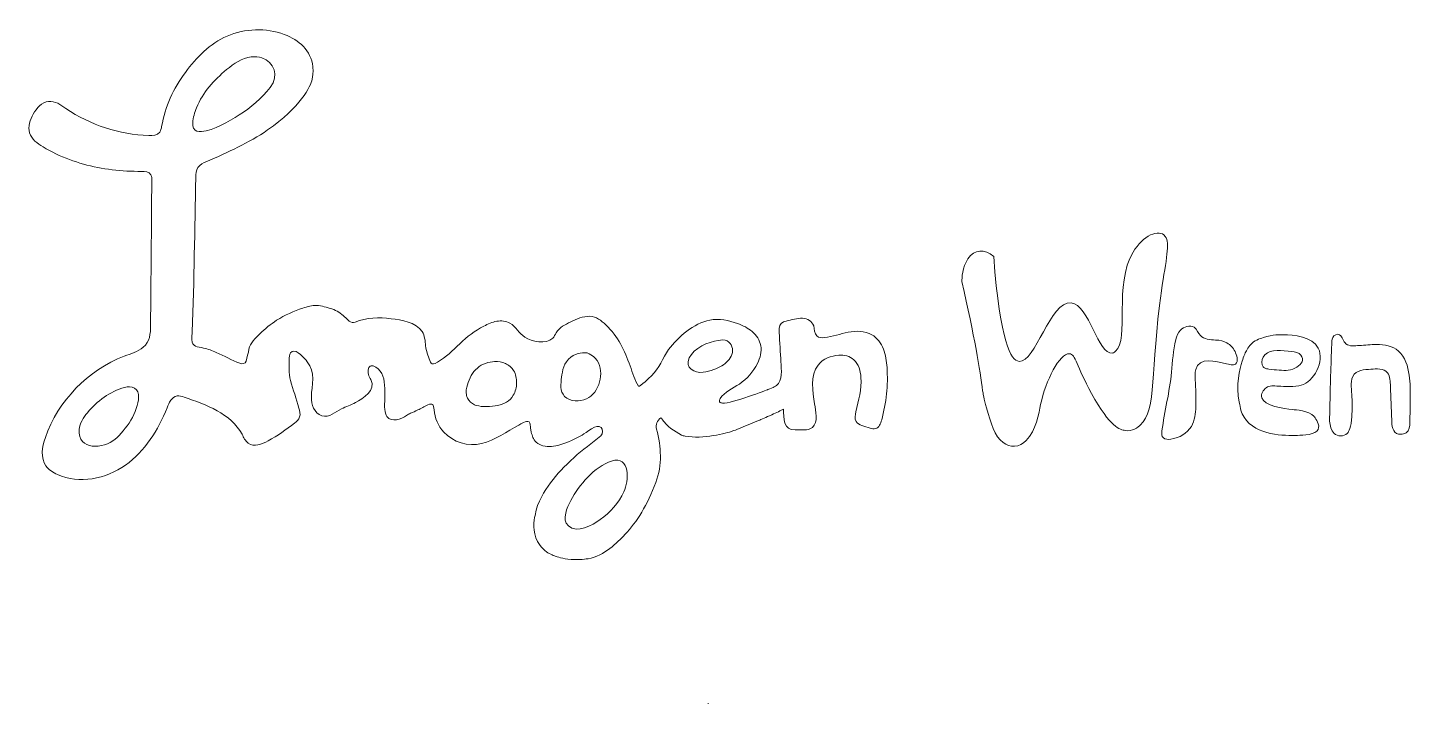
# Model space of a CAD drawing. Header units: millimetres. Extents: x 29 to 145, y 7 to 64.
import ezdxf

# ---------------------------------------------------------------- set-up
doc = ezdxf.new("R2010")
doc.units = ezdxf.units.MM

msp = doc.modelspace()

# ---------------------------------------------------------------- linework, layer by layer
at = {"lineweight": 5}
for p, q in [((85.95, 6.6), (85.99, 6.6)), ((85.99, 6.6), (85.95, 6.6))]:
    msp.add_line(p, q, dxfattribs=at)
for points, knots in [([(70.88, 30.33), (70.65, 30.49), (70.18, 30.15), (70.02, 30.07), (69, 29.51), (68.03, 28.79), (66.88, 28.51), (65.75, 28.24), (64.47, 28.62), (63.69, 29.48), (63.22, 29.99), (62.92, 30.66), (62.87, 31.35), (62.84, 31.79), (62.78, 31.95), (62.34, 31.77), (62.05, 31.65), (61.78, 31.47), (61.5, 31.34), (61.3, 31.24), (61.1, 31.15), (60.89, 31.06), (60.77, 31), (60.64, 30.96), (60.54, 30.88), (60.14, 30.57), (59.26, 30.25), (58.9, 30.78), (58.78, 30.95), (58.74, 31.17), (58.72, 31.39), (58.62, 32.44), (59.11, 34.57), (57.74, 35.05), (57.64, 35.08), (57.5, 35.07), (57.42, 34.99), (57.38, 34.95), (57.36, 34.89), (57.34, 34.83), (57.25, 34.51), (57.38, 34.17), (57.53, 33.9), (58.03, 33.01), (56.9, 32.31), (56.25, 31.97), (55.87, 31.76), (55.46, 31.62), (55.07, 31.44), (54.54, 31.18), (54.05, 30.65), (53.4, 30.86), (52.77, 31.06), (52.51, 31.82), (52.53, 32.42), (52.57, 33.43), (52.9, 34.54), (52.19, 35.41), (51.95, 35.69), (51.32, 36.48), (50.9, 36.26), (50.71, 36.16), (50.68, 35.94), (50.67, 35.74), (50.66, 35.07), (50.58, 34.47), (50.78, 33.82), (51.01, 33.05), (51.24, 32.27), (51.47, 31.5), (51.55, 31.25), (51.62, 30.99), (51.54, 30.75), (51.47, 30.53), (51.29, 30.37), (51.11, 30.23), (50.41, 29.67), (49.67, 29.17), (48.89, 28.73), (48.37, 28.44), (47.68, 28.19), (47.2, 28.54), (46.96, 28.73), (46.83, 29.02), (46.69, 29.29), (45.74, 31.04), (43.68, 31.8), (41.8, 32.42), (41.61, 32.49), (41.41, 32.55), (41.21, 32.52), (40.76, 32.45), (40.53, 31.95), (40.37, 31.53), (39.62, 29.65), (38.51, 27.86), (36.86, 26.69), (35.21, 25.52), (32.96, 25.07), (31.12, 25.9), (30.75, 26.07), (30.39, 26.29), (30.16, 26.62), (29.68, 27.3), (29.84, 28.23), (30.11, 29.01), (31.19, 32.13), (33.69, 34.69), (36.76, 35.88), (37.31, 36.09), (37.9, 36.25), (38.35, 36.63), (38.91, 37.1), (38.98, 37.77), (38.98, 38.46), (39.01, 42.55), (39.05, 46.64), (39.08, 50.73), (39.08, 50.88), (39.08, 51.04), (39.01, 51.17), (38.83, 51.49), (38.51, 51.46), (38.2, 51.46), (37.79, 51.46), (37.39, 51.47), (36.99, 51.49), (36.16, 51.53), (35.33, 51.63), (34.52, 51.79), (32.9, 52.11), (31.33, 52.67), (29.92, 53.52), (29.43, 53.81), (28.94, 54.17), (28.78, 54.71), (28.62, 55.24), (28.82, 55.81), (29.09, 56.29), (29.37, 56.8), (29.8, 57.3), (30.38, 57.36), (30.92, 57.42), (31.4, 57.07), (31.85, 56.76), (33.9, 55.37), (36.35, 54.57), (38.83, 54.48), (39.16, 54.47), (39.56, 54.5), (39.75, 54.77), (39.85, 54.91), (39.88, 55.08), (39.91, 55.25), (40.21, 56.9), (40.9, 58.47), (41.91, 59.81), (42.83, 61.04), (44, 62.24), (45.43, 62.87), (46.94, 63.52), (48.7, 63.58), (50.25, 63.01), (51.49, 62.55), (52.49, 61.64), (52.66, 60.29), (52.66, 60.29), (52.72, 59.77), (52.61, 59.23), (52.49, 58.63), (51.59, 56.86), (48.84, 54.95), (47.25, 53.85), (45.48, 53.06), (43.71, 52.29), (43.43, 52.17), (43.14, 52.04), (42.97, 51.79), (42.81, 51.54), (42.8, 51.23), (42.79, 50.94), (42.69, 46.6), (42.66, 42.27), (42.48, 37.93), (42.47, 37.72), (42.46, 37.5), (42.46, 37.28), (42.46, 36.64), (42.95, 36.67), (43.45, 36.56), (43.81, 36.48), (44.17, 36.35), (44.51, 36.2), (45.18, 35.91), (45.82, 35.53), (46.51, 35.28), (46.73, 35.2), (46.95, 35.22), (47.03, 35.47), (47.12, 35.8), (47.21, 36.13), (47.27, 36.47), (47.37, 36.99), (47.84, 37.41), (48.2, 37.76), (48.63, 38.19), (49.1, 38.57), (49.6, 38.9), (50.29, 39.34), (51.04, 39.69), (51.82, 39.93), (52.19, 40.04), (52.6, 40.18), (52.98, 40.15), (53.4, 40.13), (53.85, 39.98), (54.26, 39.86), (54.67, 39.73), (55.02, 39.48), (55.33, 39.2), (55.58, 38.98), (55.84, 38.59), (56.23, 38.75), (57.17, 39.15), (58.25, 39.17), (59.25, 39.04), (60.18, 38.92), (61.29, 38.76), (61.88, 37.95), (61.99, 37.8), (62.03, 37.59), (62.08, 37.41), (62.11, 37.29), (62.12, 37.17), (62.13, 37.05), (62.15, 36.63), (62.25, 36.22), (62.39, 35.82), (62.55, 35.34), (62.62, 35.05), (63.16, 35.36), (63.9, 35.79), (64.44, 36.35), (65.04, 36.93), (65.65, 37.52), (66.33, 38.02), (67.07, 38.41), (67.41, 38.59), (67.77, 38.75), (68.15, 38.82), (68.52, 38.89), (68.93, 38.85), (69.26, 38.66), (69.78, 38.37), (70.03, 37.79), (70.53, 37.48), (71.1, 37.12), (72.32, 36.83), (72.87, 37.39), (73, 37.52), (73.07, 37.69), (73.16, 37.85), (73.44, 38.34), (73.91, 38.52), (74.39, 38.77), (74.88, 39.03), (75.43, 39.25), (75.99, 39.24), (76.55, 39.23), (76.95, 38.88), (77.35, 38.51), (78.39, 37.55), (78.92, 36.35), (79.4, 35.05), (79.61, 34.46), (79.75, 33.87), (80.11, 33.35), (80.18, 33.25), (81.12, 34.15), (81.2, 34.22), (81.87, 34.84), (82.12, 35.71), (82.64, 36.43), (83.42, 37.51), (84.78, 38.66), (86.11, 38.92), (86.9, 39.07), (87.72, 38.91), (88.46, 38.63), (88.91, 38.46), (89.34, 38.25), (89.69, 37.95), (90.05, 37.64), (90.33, 37.23), (90.41, 36.76), (90.51, 36.25), (90.36, 35.73), (90.13, 35.27), (89.78, 34.57), (89.25, 33.97), (88.61, 33.53), (88.04, 33.15), (87.35, 32.88), (86.99, 32.3), (86.94, 32.22), (86.89, 32.11), (86.94, 32.03), (86.99, 31.95), (87.09, 31.93), (87.18, 31.92), (87.95, 31.87), (91.01, 33.06), (91.01, 33.06), (91.47, 33.25), (91.7, 33.32), (91.89, 33.57), (92.29, 34.11), (92.11, 35.05), (92.09, 35.67), (92.05, 36.51), (91.97, 37.36), (91.97, 38.2), (91.97, 38.59), (92.21, 38.76), (92.56, 38.84), (92.99, 38.95), (93.49, 39.1), (93.94, 39.07), (94.34, 39.05), (94.74, 38.83), (94.87, 38.43), (94.96, 38.14), (94.91, 37.79), (95.13, 37.58), (95.3, 37.42), (95.56, 37.42), (95.79, 37.45), (96.47, 37.53), (97.11, 37.77), (97.78, 37.89), (98.45, 38.02), (99.17, 38.03), (99.76, 37.69), (100.22, 37.42), (100.55, 36.97), (100.75, 36.48), (100.94, 35.98), (101.01, 35.45), (101.05, 34.92), (101.15, 33.43), (100.99, 31.94), (100.6, 30.5), (100.52, 30.2), (100.38, 29.85), (100.07, 29.77), (99.93, 29.73), (99.77, 29.76), (99.63, 29.8), (99.39, 29.87), (99.16, 29.94), (98.92, 30.04), (98.74, 30.11), (98.56, 30.2), (98.45, 30.37), (98.3, 30.61), (98.36, 30.92), (98.43, 31.19), (98.66, 32.14), (98.91, 33.11), (98.85, 34.09), (98.81, 34.64), (98.66, 35.22), (98.25, 35.58), (97.91, 35.88), (97.44, 36), (96.99, 35.97), (96.34, 35.92), (95.64, 35.66), (95.24, 35.13), (94.55, 34.24), (94.8, 32.88), (94.95, 31.85), (95.03, 31.26), (95.28, 30.34), (94.76, 29.87), (94.38, 29.53), (93.76, 29.72), (93.3, 29.67), (92.33, 29.57), (92.33, 30.7), (92.32, 31.41), (92.08, 31.29), (91.74, 31.12), (91.34, 30.94), (90.84, 30.71), (90.46, 30.55), (90.22, 30.45), (88.87, 29.89), (88.2, 29.61), (88.06, 29.57), (87.47, 29.37), (85.56, 28.86), (84.03, 29.14), (83.93, 29.16), (83.82, 29.18), (83.73, 29.23), (83.1, 29.56), (82.51, 29.94), (82.11, 30.55), (82.08, 30.59), (82.04, 30.63), (81.99, 30.68), (81.67, 30.43), (81.53, 30.13), (81.63, 29.72), (82.01, 28.19), (82.13, 26.73), (81.56, 25.23), (80.86, 23.34), (79.97, 21.89), (78.96, 20.84), (78.31, 20.16), (77.24, 19.04), (75.85, 18.8), (75.5, 18.74), (74.87, 18.69), (74.15, 18.77), (73.5, 18.85), (73.13, 18.99), (73.02, 19.04), (72.76, 19.14), (72.43, 19.28), (72.09, 19.59), (72.06, 19.62), (71.79, 19.88), (71.59, 20.25), (71.15, 21.08), (71.3, 22.02), (71.38, 22.45), (71.59, 23.64), (72.16, 24.45), (72.7, 25.21), (73.23, 25.95), (73.84, 26.55), (74.67, 27.33), (75.39, 28), (76.19, 28.55), (76.93, 29.17), (77.12, 29.33), (77.11, 29.7), (76.95, 29.87), (76.62, 30.25), (75.66, 29.4), (75.36, 29.23), (74.76, 28.89), (74.14, 28.59), (73.48, 28.4), (73.01, 28.27), (72.51, 28.19), (72.05, 28.32), (71.82, 28.39), (71.64, 28.49), (71.49, 28.62), (71.22, 28.87), (71.14, 29.19), (71.07, 29.47), (70.93, 30), (71.03, 30.22), (70.88, 30.33)], [0, 0, 0, 0, 1, 1, 1, 2, 2, 2, 3, 3, 3, 4, 4, 4, 5, 5, 5, 6, 6, 6, 7, 7, 7, 8, 8, 8, 9, 9, 9, 10, 10, 10, 11, 11, 11, 12, 12, 12, 13, 13, 13, 14, 14, 14, 15, 15, 15, 16, 16, 16, 17, 17, 17, 18, 18, 18, 19, 19, 19, 20, 20, 20, 21, 21, 21, 22, 22, 22, 23, 23, 23, 24, 24, 24, 25, 25, 25, 26, 26, 26, 27, 27, 27, 28, 28, 28, 29, 29, 29, 30, 30, 30, 31, 31, 31, 32, 32, 32, 33, 33, 33, 34, 34, 34, 35, 35, 35, 36, 36, 36, 37, 37, 37, 38, 38, 38, 39, 39, 39, 40, 40, 40, 41, 41, 41, 42, 42, 42, 43, 43, 43, 44, 44, 44, 45, 45, 45, 46, 46, 46, 47, 47, 47, 48, 48, 48, 49, 49, 49, 50, 50, 50, 51, 51, 51, 52, 52, 52, 53, 53, 53, 54, 54, 54, 55, 55, 55, 56, 56, 56, 57, 57, 57, 58, 58, 58, 59, 59, 59, 60, 60, 60, 61, 61, 61, 62, 62, 62, 63, 63, 63, 64, 64, 64, 65, 65, 65, 66, 66, 66, 67, 67, 67, 68, 68, 68, 69, 69, 69, 70, 70, 70, 71, 71, 71, 72, 72, 72, 73, 73, 73, 74, 74, 74, 75, 75, 75, 76, 76, 76, 77, 77, 77, 78, 78, 78, 79, 79, 79, 80, 80, 80, 81, 81, 81, 82, 82, 82, 83, 83, 83, 84, 84, 84, 85, 85, 85, 86, 86, 86, 87, 87, 87, 88, 88, 88, 89, 89, 89, 90, 90, 90, 91, 91, 91, 92, 92, 92, 93, 93, 93, 94, 94, 94, 95, 95, 95, 96, 96, 96, 97, 97, 97, 98, 98, 98, 99, 99, 99, 100, 100, 100, 101, 101, 101, 102, 102, 102, 103, 103, 103, 104, 104, 104, 105, 105, 105, 106, 106, 106, 107, 107, 107, 108, 108, 108, 109, 109, 109, 110, 110, 110, 111, 111, 111, 112, 112, 112, 113, 113, 113, 114, 114, 114, 115, 115, 115, 116, 116, 116, 117, 117, 117, 118, 118, 118, 119, 119, 119, 120, 120, 120, 121, 121, 121, 122, 122, 122, 123, 123, 123, 124, 124, 124, 125, 125, 125, 126, 126, 126, 127, 127, 127, 128, 128, 128, 129, 129, 129, 130, 130, 130, 131, 131, 131, 132, 132, 132, 133, 133, 133, 134, 134, 134, 135, 135, 135, 136, 136, 136, 137, 137, 137, 138, 138, 138, 139, 139, 139, 140, 140, 140, 141, 141, 141, 142, 142, 142, 143, 143, 143, 144, 144, 144, 145, 145, 145, 146, 146, 146, 147, 147, 147, 148, 148, 148, 149, 149, 149, 150, 150, 150, 151, 151, 151, 152, 152, 152, 153, 153, 153, 154, 154, 154, 155, 155, 155, 156, 156, 156, 156]), ([(48.36, 61.03), (48.09, 61.11), (47.79, 61.15), (47.47, 61.11), (46.68, 61.01), (46, 60.55), (45.39, 60.04), (44.32, 59.15), (43.39, 58.14), (42.85, 56.83), (42.69, 56.42), (42.56, 56), (42.53, 55.56), (42.52, 55.4), (42.53, 55.23), (42.61, 55.09), (42.73, 54.87), (43.01, 54.78), (43.26, 54.81), (44.31, 54.92), (45.57, 55.67), (46.45, 56.22), (47.44, 56.84), (48.33, 57.62), (49.06, 58.54), (49.87, 59.55), (49.37, 60.69), (48.36, 61.03)], [0, 0, 0, 0, 1, 1, 1, 2, 2, 2, 3, 3, 3, 4, 4, 4, 5, 5, 5, 6, 6, 6, 7, 7, 7, 8, 8, 8, 9, 9, 9, 9]), ([(118.29, 32.72), (117, 35.07), (116.95, 36.05), (116.42, 36.08), (115.6, 36.13), (114.42, 33.82), (114, 31.81), (113.85, 31.09), (113.6, 29.59), (112.79, 28.76), (112.21, 28.16), (111.4, 28.16), (110.83, 28.59), (110.11, 29.11), (109.8, 30.23), (109.43, 31.53), (109.23, 32.25), (109.13, 32.82), (109.11, 32.95), (108.89, 34.72), (108.42, 37.52), (107.36, 42.17), (107.36, 42.41), (107.39, 43.39), (107.87, 44.09), (108.4, 44.88), (109.29, 44.98), (110.04, 44.27), (110.59, 37.03), (111.48, 35.51), (112.18, 35.44), (113.55, 35.3), (114.81, 40.58), (116.56, 40.38), (118.09, 40.2), (118.85, 35.95), (120.04, 36.14), (120.06, 36.15), (120.17, 36.15), (120.32, 36.29), (121.51, 37.32), (120.13, 41.89), (121.79, 44.66), (122.61, 46.03), (123.99, 46.68), (124.5, 45.98), (124.93, 45.4), (124.57, 44.09), (124.18, 41.38), (123.22, 34.63), (123.83, 31.37), (122.4, 30.06), (122.22, 29.9), (121.71, 29.5), (121.11, 29.61), (120.72, 29.68), (119.86, 29.85), (118.29, 32.72)], [0, 0, 0, 0, 1, 1, 1, 2, 2, 2, 3, 3, 3, 4, 4, 4, 5, 5, 5, 6, 6, 6, 7, 7, 7, 8, 8, 8, 9, 9, 9, 10, 10, 10, 11, 11, 11, 12, 12, 12, 13, 13, 13, 14, 14, 14, 15, 15, 15, 16, 16, 16, 17, 17, 17, 18, 18, 18, 19, 19, 19, 19]), ([(129.7, 36.99), (129.99, 36.83), (130.22, 36.6), (130.38, 36.27), (130.51, 36.01), (130.72, 35.43), (130.41, 35.21), (130.23, 35.07), (129.86, 35.2), (129.66, 35.24), (128.73, 35.44), (127.35, 35.87), (127.07, 34.75), (127, 34.47), (127.02, 34.18), (127.03, 33.89), (127.07, 33.14), (127.1, 32.38), (127.08, 31.63), (127.06, 31.05), (127.01, 30.46), (126.7, 29.95), (126.36, 29.39), (125.69, 28.98), (124.97, 28.88), (124.75, 28.85), (124.5, 28.85), (124.35, 28.99), (124.18, 29.13), (124.19, 29.37), (124.22, 29.57), (124.44, 31.23), (124.87, 32.86), (125.03, 34.53), (125.12, 35.44), (125.16, 36.37), (125.39, 37.27), (125.47, 37.55), (125.57, 37.85), (125.79, 38.08), (126.04, 38.34), (126.59, 38.53), (126.95, 38.31), (127.21, 38.14), (127.27, 37.81), (127.47, 37.61), (127.77, 37.31), (128.28, 37.27), (128.74, 37.24), (129.11, 37.22), (129.44, 37.14), (129.7, 36.99)], [0, 0, 0, 0, 1, 1, 1, 2, 2, 2, 3, 3, 3, 4, 4, 4, 5, 5, 5, 6, 6, 6, 7, 7, 7, 8, 8, 8, 9, 9, 9, 10, 10, 10, 11, 11, 11, 12, 12, 12, 13, 13, 13, 14, 14, 14, 15, 15, 15, 16, 16, 16, 17, 17, 17, 17]), ([(135.65, 29.2), (134.59, 29.18), (132.15, 29.14), (131.15, 30.73), (130.9, 31.12), (130.83, 31.47), (130.74, 31.99), (130.45, 33.49), (130.75, 34.74), (130.99, 35.47), (131.04, 35.62), (131.1, 35.82), (131.21, 36.06), (131.31, 36.28), (131.45, 36.6), (131.71, 36.87), (132.02, 37.2), (132.38, 37.32), (132.79, 37.46), (133.55, 37.71), (134.21, 37.69), (134.44, 37.69), (135.32, 37.65), (136.89, 37.58), (137.4, 36.55), (137.96, 35.43), (137, 33.72), (135.96, 33.42), (135.46, 33.27), (134.48, 33.33), (134.06, 33.35), (133.62, 33.38), (133.29, 33.43), (133.01, 33.22), (132.77, 33.04), (132.55, 32.67), (132.64, 32.37), (132.83, 31.7), (134.47, 31.43), (135.26, 31.37), (135.45, 31.36), (136.62, 31.29), (137.03, 30.81), (137.05, 30.78), (137.07, 30.76), (137.07, 30.76), (137.21, 30.59), (137.56, 30.1), (137.39, 29.7), (137.2, 29.25), (136.12, 29.21), (135.65, 29.2)], [0, 0, 0, 0, 1, 1, 1, 2, 2, 2, 3, 3, 3, 4, 4, 4, 5, 5, 5, 6, 6, 6, 7, 7, 7, 8, 8, 8, 9, 9, 9, 10, 10, 10, 11, 11, 11, 12, 12, 12, 13, 13, 13, 14, 14, 14, 15, 15, 15, 16, 16, 16, 17, 17, 17, 17]), ([(143.59, 30.34), (143.59, 30.41), (143.59, 30.47), (143.59, 30.52), (143.55, 31.46), (143.52, 32.39), (143.48, 33.33), (143.47, 33.71), (143.47, 34.16), (143.23, 34.47), (142.92, 34.89), (142.29, 34.81), (141.84, 34.78), (141.32, 34.74), (140.57, 34.73), (140.31, 34.17), (140.08, 33.64), (140.22, 33), (140.24, 32.44), (140.26, 31.8), (140.27, 31.15), (140.2, 30.51), (140.11, 29.63), (139.9, 29.42), (139.84, 29.36), (139.54, 29.1), (139.04, 29.08), (138.74, 29.37), (138.2, 29.9), (138.38, 30.88), (138.38, 31.57), (138.4, 33.34), (138.47, 35.12), (138.53, 36.89), (138.53, 37.08), (138.54, 37.28), (138.62, 37.44), (138.72, 37.65), (138.98, 37.81), (139.2, 37.67), (139.33, 37.59), (139.41, 37.45), (139.48, 37.31), (139.55, 37.17), (139.62, 37.02), (139.73, 36.92), (140.02, 36.68), (140.51, 36.75), (140.85, 36.78), (141.34, 36.8), (141.82, 36.87), (142.31, 36.87), (142.97, 36.87), (143.66, 36.74), (144.16, 36.31), (144.74, 35.82), (144.95, 35), (145.06, 34.28), (145.16, 33.61), (145.15, 32.93), (145.14, 32.26), (145.14, 31.61), (145.13, 30.96), (145.12, 30.32), (145.12, 29.98), (145.09, 29.59), (144.8, 29.4), (144.67, 29.32), (144.52, 29.3), (144.37, 29.29), (143.74, 29.24), (143.62, 29.84), (143.59, 30.34)], [0, 0, 0, 0, 1, 1, 1, 2, 2, 2, 3, 3, 3, 4, 4, 4, 5, 5, 5, 6, 6, 6, 7, 7, 7, 8, 8, 8, 9, 9, 9, 10, 10, 10, 11, 11, 11, 12, 12, 12, 13, 13, 13, 14, 14, 14, 15, 15, 15, 16, 16, 16, 17, 17, 17, 18, 18, 18, 19, 19, 19, 20, 20, 20, 21, 21, 21, 22, 22, 22, 23, 23, 23, 24, 24, 24, 24]), ([(75.77, 36.16), (75.54, 36.18), (74.93, 36.2), (74.4, 35.8), (73.78, 35.34), (73.69, 34.62), (73.62, 34.11), (73.55, 33.55), (73.47, 32.92), (73.87, 32.49), (74.33, 32.01), (75.16, 32.03), (75.71, 32.27), (76.82, 32.78), (77.27, 34.51), (76.62, 35.5), (76.5, 35.67), (76.26, 35.96), (75.77, 36.16)], [0, 0, 0, 0, 1, 1, 1, 2, 2, 2, 3, 3, 3, 4, 4, 4, 5, 5, 5, 6, 6, 6, 6]), ([(86.44, 34.74), (86.68, 34.83), (86.91, 34.94), (87.13, 35.07), (87.5, 35.3), (87.84, 35.61), (87.98, 36.02), (88.12, 36.44), (87.98, 36.96), (87.59, 37.16), (87.36, 37.27), (87.09, 37.26), (86.83, 37.21), (85.98, 37.07), (84.77, 36.58), (84.38, 35.73), (83.99, 34.9), (84.81, 34.43), (85.56, 34.52), (85.86, 34.56), (86.16, 34.63), (86.44, 34.74)], [0, 0, 0, 0, 1, 1, 1, 2, 2, 2, 3, 3, 3, 4, 4, 4, 5, 5, 5, 6, 6, 6, 7, 7, 7, 7]), ([(132.84, 34.9), (132.95, 34.83), (133.1, 34.8), (133.24, 34.78), (133.53, 34.74), (133.82, 34.72), (134.1, 34.7), (134.36, 34.69), (134.62, 34.66), (134.87, 34.69), (135.14, 34.73), (135.39, 34.82), (135.6, 34.95), (136.01, 35.2), (136.23, 35.6), (135.92, 35.96), (135.76, 36.16), (135.46, 36.25), (135.15, 36.28), (134.36, 36.36), (133.41, 36.51), (132.9, 35.98), (132.67, 35.75), (132.61, 35.45), (132.67, 35.16), (132.69, 35.08), (132.73, 34.99), (132.8, 34.93), (132.82, 34.92), (132.83, 34.91), (132.84, 34.9)], [0, 0, 0, 0, 1, 1, 1, 2, 2, 2, 3, 3, 3, 4, 4, 4, 5, 5, 5, 6, 6, 6, 7, 7, 7, 8, 8, 8, 9, 9, 9, 10, 10, 10, 10]), ([(65.7, 32.34), (65.82, 32.1), (66.04, 31.89), (66.28, 31.78), (66.33, 31.76), (66.37, 31.74), (66.42, 31.73), (66.97, 31.57), (67.67, 31.61), (68.23, 31.72), (68.77, 31.83), (69.27, 32.09), (69.55, 32.58), (69.74, 32.89), (69.82, 33.26), (69.83, 33.63), (69.83, 33.99), (69.77, 34.36), (69.58, 34.66), (69.42, 34.92), (69.17, 35.13), (68.88, 35.25), (68.6, 35.38), (68.29, 35.43), (67.98, 35.42), (67.46, 35.41), (66.93, 35.22), (66.53, 34.88), (66.1, 34.52), (65.84, 34), (65.68, 33.47), (65.6, 33.19), (65.54, 32.89), (65.6, 32.61), (65.62, 32.52), (65.65, 32.42), (65.7, 32.34)], [0, 0, 0, 0, 1, 1, 1, 2, 2, 2, 3, 3, 3, 4, 4, 4, 5, 5, 5, 6, 6, 6, 7, 7, 7, 8, 8, 8, 9, 9, 9, 10, 10, 10, 11, 11, 11, 12, 12, 12, 12]), ([(35.99, 28.87), (36.91, 29.66), (37.93, 31.18), (37.97, 32.43), (37.98, 32.72), (37.87, 33.03), (37.63, 33.19), (37.38, 33.35), (37.06, 33.31), (36.78, 33.24), (35.57, 32.93), (34.44, 32.05), (33.66, 31.11), (33.32, 30.7), (33.01, 30.22), (32.96, 29.69), (32.79, 27.88), (35.05, 28.06), (35.99, 28.87)], [0, 0, 0, 0, 1, 1, 1, 2, 2, 2, 3, 3, 3, 4, 4, 4, 5, 5, 5, 6, 6, 6, 6]), ([(77.84, 27.03), (76.37, 26.55), (75.1, 25.02), (74.4, 23.7), (74.1, 23.14), (73.61, 22.12), (74.19, 21.58), (74.96, 20.87), (76.18, 21.62), (76.87, 22.1), (77.73, 22.69), (78.43, 23.5), (78.88, 24.45), (79.29, 25.3), (79.45, 27.55), (77.84, 27.03)], [0, 0, 0, 0, 1, 1, 1, 2, 2, 2, 3, 3, 3, 4, 4, 4, 5, 5, 5, 5])]:
    msp.add_open_spline(points, degree=3, knots=knots, dxfattribs=at)

doc.saveas('drawing.dxf')
